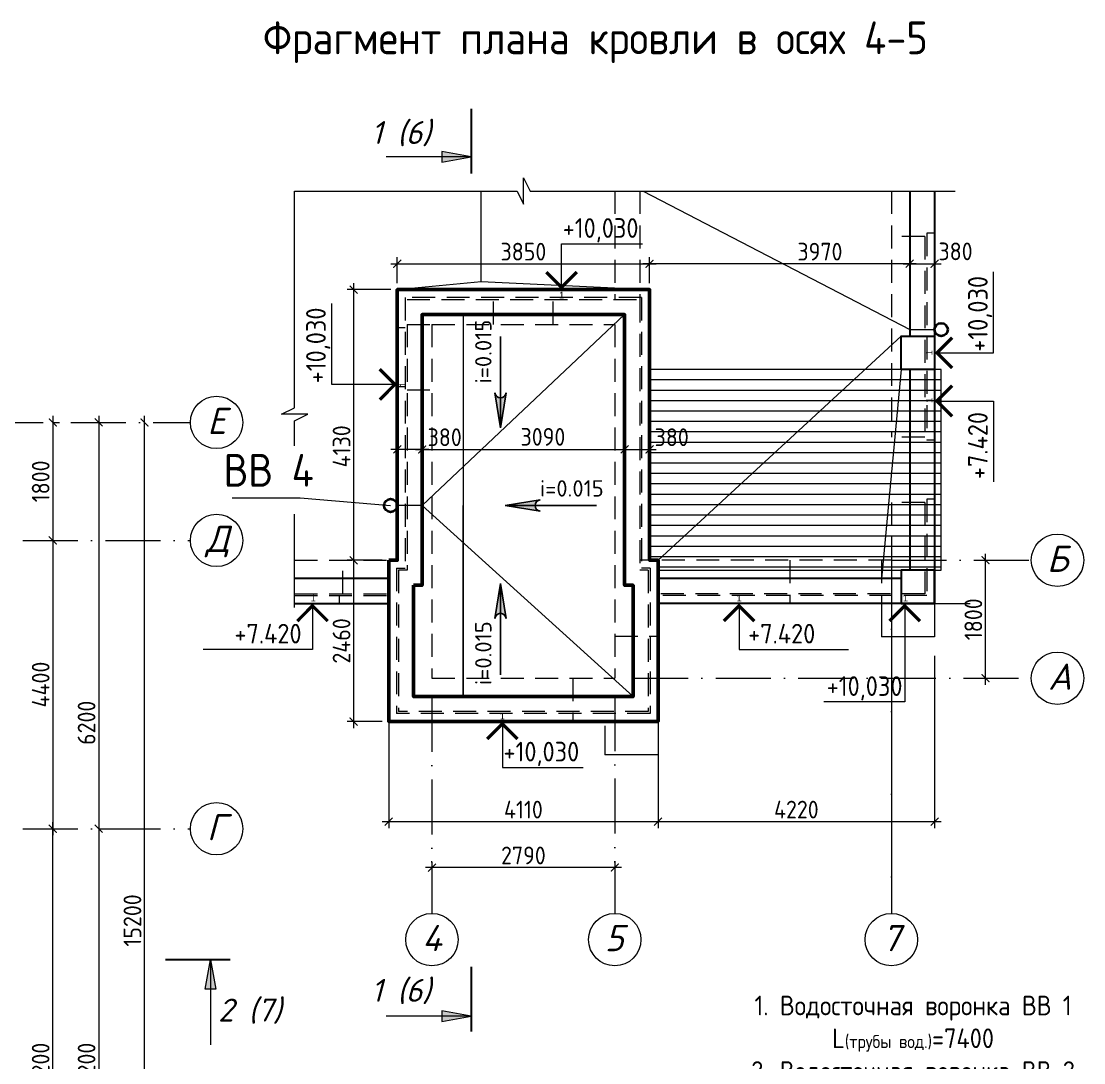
# Model space of a CAD drawing. Header units: millimetres. Extents: x 854812 to 1164625, y 589925 to 823301.
# Drawn here: x 980109 to 996322, y 658098 to 673991 of the extents above; entities that cross this region are included whole.
import ezdxf
from ezdxf.enums import TextEntityAlignment as Align

# ---------------------------------------------------------------- set-up
doc = ezdxf.new("R2010")
doc.units = ezdxf.units.MM
for name, pattern in [('ACAD_ISO10W100', [18, 12, -3, 0, -3]), ('JIS_08_15', [17.25, 15, -0.75, 0.75, -0.75]), ('НЕВИДИМАЯX2', [0.75, 0.5, -0.25])]:
    doc.linetypes.add(name, pattern=pattern)
doc.layers.get('Defpoints').update_dxf_attribs({"color": 40})
for name, color, linetype, lineweight in [('Text', 7, 'Continuous', 15), ('АР_Текст_отметки высот', 95, 'Continuous', 9), ('оси', 50, 'JIS_08_15', 9), ('размеры', 215, 'Continuous', 13), ('стены', 172, 'Continuous', 30), ('текст', 7, 'Continuous', 13), ('УКАЗАТЕЛЬ', 6, 'Continuous', 13), ('ФАСАД', 7, 'Continuous', 13)]:
    doc.layers.add(name, color=color, linetype=linetype, lineweight=lineweight)
doc.styles.add('arial', font='isocpeur.ttf')
doc.styles.add('GOST 2.304', font='isocpeur.ttf', dxfattribs={"width": 0.9})
doc.styles.add('Isocpeur', font='isocpeui.ttf')
doc.styles.get("Standard").update_dxf_attribs({"font": 'arial.ttf'})
doc.dimstyles.new('1', dxfattribs={"dimscale": 100, "dimtxt": 2.7, "dimasz": 1.2, "dimexe": 1, "dimexo": 1, "dimgap": 0.5, "dimtad": 1, "dimdec": 0, "dimzin": 0, "dimdsep": 46, "dimtxsty": 'GOST 2.304', "dimblk": 'ARCHTICK', "dimcen": 0.09, "dimdle": 1, "dimclrd": 256, "dimclre": 256, "dimclrt": 7, "dimadec": 0, "dimazin": 0, "dimtfac": 1, "dimtdec": 0, "dimtmove": 1, "dimatfit": 3, "dimldrblk": 'ARCHTICK', "dimfxl": 100, "dimtolj": 1, "dimtzin": 0, "dimlwd": 5, "dimlwe": 5, "dimarcsym": 1})

# ---------------------------------------------------------------- blocks, each defined once
blk = doc.blocks.new('_ArchTick')
at = {"color": 0, "linetype": 'ByBlock', "const_width": 0.15}
blk.add_lwpolyline([(-0.5, -0.5), (0.5, 0.5)], dxfattribs=at)
blk = doc.blocks.new('*D247')
at = {"layer": 'Defpoints', "color": 0, "ltscale": 0.1}
for p in [(980502, 667869), (980502, 666069), (980590, 666069)]:
    blk.add_point(p, dxfattribs=at)
at = {"layer": 'размеры', "lineweight": 5, "ltscale": 0.1}
for p, q in [((980590, 667969), (980590, 665969)), ((980602, 667869), (980690, 667869)), ((980602, 666069), (980690, 666069))]:
    blk.add_line(p, q, dxfattribs=at)
at = {"layer": 'размеры', "lineweight": 5, "ltscale": 0.1, "xscale": 120, "yscale": 120, "zscale": 120}
for p, rotation in [((980590, 667869), 90), ((980590, 666069), 270)]:
    blk.add_blockref('_ArchTick', p, dxfattribs=dict(at, rotation=rotation))
at = {"layer": 'размеры', "color": 7, "ltscale": 0.1, "insert": (980405, 666969), "char_height": 270, "attachment_point": 5, "rotation": 90, "style": 'GOST 2.304'}
blk.add_mtext('\\A1;1800', dxfattribs=at)
blk = doc.blocks.new('*D248')
at = {"layer": 'Defpoints', "color": 0, "ltscale": 0.1}
for p in [(980502, 666069), (980502, 661669), (980590, 661669)]:
    blk.add_point(p, dxfattribs=at)
at = {"layer": 'размеры', "lineweight": 5, "ltscale": 0.1}
for p, q in [((980590, 666169), (980590, 661569)), ((980602, 666069), (980690, 666069)), ((980602, 661669), (980690, 661669))]:
    blk.add_line(p, q, dxfattribs=at)
at = {"layer": 'размеры', "lineweight": 5, "ltscale": 0.1, "xscale": 120, "yscale": 120, "zscale": 120}
for p, rotation in [((980590, 666069), 90), ((980590, 661669), 270)]:
    blk.add_blockref('_ArchTick', p, dxfattribs=dict(at, rotation=rotation))
at = {"layer": 'размеры', "color": 7, "ltscale": 0.1, "insert": (980405, 663869), "char_height": 270, "attachment_point": 5, "rotation": 90, "style": 'GOST 2.304'}
blk.add_mtext('\\A1;4400', dxfattribs=at)
blk = doc.blocks.new('*D249')
at = {"layer": 'Defpoints', "color": 0, "ltscale": 0.1}
for p in [(981202, 661669), (981202, 654469), (981290, 654469)]:
    blk.add_point(p, dxfattribs=at)
at = {"layer": 'размеры', "lineweight": 5, "ltscale": 0.1}
for p, q in [((981290, 661769), (981290, 654369)), ((981302, 661669), (981390, 661669)), ((981302, 654469), (981390, 654469))]:
    blk.add_line(p, q, dxfattribs=at)
at = {"layer": 'размеры', "lineweight": 5, "ltscale": 0.1, "xscale": 120, "yscale": 120, "zscale": 120}
for p, rotation in [((981290, 661669), 90), ((981290, 654469), 270)]:
    blk.add_blockref('_ArchTick', p, dxfattribs=dict(at, rotation=rotation))
at = {"layer": 'размеры', "color": 7, "ltscale": 0.1, "insert": (981105, 658069), "char_height": 270, "attachment_point": 5, "rotation": 90, "style": 'GOST 2.304'}
blk.add_mtext('\\A1;7200', dxfattribs=at)
blk = doc.blocks.new('*D250')
at = {"layer": 'Defpoints', "color": 0, "ltscale": 0.1}
for p in [(981216, 667869), (981216, 661669), (981290, 661669)]:
    blk.add_point(p, dxfattribs=at)
at = {"layer": 'размеры', "lineweight": 5, "ltscale": 0.1}
for p, q in [((981290, 667969), (981290, 661569)), ((981316, 667869), (981390, 667869)), ((981316, 661669), (981390, 661669))]:
    blk.add_line(p, q, dxfattribs=at)
at = {"layer": 'размеры', "lineweight": 5, "ltscale": 0.1, "xscale": 120, "yscale": 120, "zscale": 120}
for p, rotation in [((981290, 667869), 90), ((981290, 661669), 270)]:
    blk.add_blockref('_ArchTick', p, dxfattribs=dict(at, rotation=rotation))
at = {"layer": 'размеры', "color": 7, "ltscale": 0.1, "insert": (981105, 663285), "char_height": 270, "attachment_point": 5, "rotation": 90, "style": 'GOST 2.304'}
blk.add_mtext('\\A1;6200', dxfattribs=at)
blk = doc.blocks.new('*D240')
at = {"layer": 'Defpoints', "color": 0, "ltscale": 0.1}
for p in [(981990, 667869), (981990, 667869), (981990, 652669)]:
    blk.add_point(p, dxfattribs=at)
at = {"layer": 'ФАСАД', "lineweight": 5, "ltscale": 0.1}
blk.add_line((981990, 652569), (981990, 667969), dxfattribs=at)
at = {"layer": 'ФАСАД', "lineweight": 5, "ltscale": 0.1, "xscale": 120, "yscale": 120, "zscale": 120}
for p, rotation in [((981990, 667869), 90), ((981990, 652669), 270)]:
    blk.add_blockref('_ArchTick', p, dxfattribs=dict(at, rotation=rotation))
at = {"layer": 'ФАСАД', "color": 7, "lineweight": 35, "ltscale": 0.1, "insert": (981805, 660269), "char_height": 270, "attachment_point": 5, "rotation": 90, "style": 'GOST 2.304'}
blk.add_mtext('\\A1;15200', dxfattribs=at)
blk = doc.blocks.new('*D242')
at = {"layer": 'Defpoints', "color": 0, "ltscale": 0.1}
for p in [(980589.599624, 661668.545846), (980589.599624, 661668.545846), (980589.599624, 654468.545846)]:
    blk.add_point(p, dxfattribs=at)
at = {"layer": 'ФАСАД', "lineweight": 5, "ltscale": 0.1}
blk.add_line((980589.599624, 654368.545846), (980589.599624, 661768.545846), dxfattribs=at)
at = {"layer": 'ФАСАД', "lineweight": 5, "ltscale": 0.1, "xscale": 120, "yscale": 120, "zscale": 120}
for p, rotation in [((980589.599624, 661668.545846), 90), ((980589.599624, 654468.545846), 270)]:
    blk.add_blockref('_ArchTick', p, dxfattribs=dict(at, rotation=rotation))
at = {"layer": 'ФАСАД', "color": 7, "lineweight": 35, "ltscale": 0.1, "insert": (980404.599624, 658068.545846), "char_height": 270, "attachment_point": 5, "rotation": 90, "style": 'GOST 2.304'}
blk.add_mtext('\\A1;7200', dxfattribs=at)
blk = doc.blocks.new('стрелка разреза')
at = {"layer": 'текст'}
h = blk.add_hatch(color=256, dxfattribs=at)
h.dxf.hatch_style = 1
h.paths.add_polyline_path([(5560, 17731), (5560, 17650), (5110, 17731), (5560, 17813)])
blk.add_lwpolyline([(5560, 17731), (5560, 17650), (5110, 17731), (5560, 17813)], close=True, dxfattribs=at)
blk.add_lwpolyline([(5110, 17731), (6410, 17731)], dxfattribs=at)
blk = doc.blocks.new('*D690')
at = {"layer": 'Defpoints', "color": 0, "ltscale": 0.1}
for p in [(989696, 670290), (993666, 670089), (989696, 670061)]:
    blk.add_point(p, dxfattribs=at)
at = {"layer": 'размеры', "lineweight": 5, "ltscale": 0.1}
for p, q in [((993766, 670290), (989596, 670290)), ((989696, 670161), (989696, 670390)), ((993666, 670189), (993666, 670390))]:
    blk.add_line(p, q, dxfattribs=at)
at = {"layer": 'размеры', "lineweight": 5, "ltscale": 0.1, "xscale": 120, "yscale": 120, "zscale": 120, "rotation": 180}
blk.add_blockref('_ArchTick', (989696, 670290), dxfattribs=at)
at = {"layer": 'размеры', "lineweight": 5, "ltscale": 0.1, "xscale": 120, "yscale": 120, "zscale": 120}
blk.add_blockref('_ArchTick', (993666, 670290), dxfattribs=at)
at = {"layer": 'размеры', "color": 7, "ltscale": 0.1, "insert": (992296, 670475), "char_height": 270, "attachment_point": 5, "style": 'GOST 2.304'}
blk.add_mtext('\\A1;3970', dxfattribs=at)
blk = doc.blocks.new('*D691')
at = {"layer": 'Defpoints', "color": 0, "ltscale": 0.1}
for p in [(994046, 664405), (989826, 662121), (989826, 661776)]:
    blk.add_point(p, dxfattribs=at)
at = {"layer": 'размеры', "lineweight": 5, "ltscale": 0.1}
for p, q in [((994046, 664305), (994046, 661676)), ((989826, 662021), (989826, 661676)), ((994146, 661776), (989726, 661776))]:
    blk.add_line(p, q, dxfattribs=at)
at = {"layer": 'размеры', "lineweight": 5, "ltscale": 0.1, "xscale": 120, "yscale": 120, "zscale": 120, "rotation": 180}
blk.add_blockref('_ArchTick', (989826, 661776), dxfattribs=at)
at = {"layer": 'размеры', "lineweight": 5, "ltscale": 0.1, "xscale": 120, "yscale": 120, "zscale": 120}
blk.add_blockref('_ArchTick', (994046, 661776), dxfattribs=at)
at = {"layer": 'размеры', "color": 7, "ltscale": 0.1, "insert": (991936, 661961), "char_height": 270, "attachment_point": 5, "style": 'GOST 2.304'}
blk.add_mtext('\\A1;4220', dxfattribs=at)
blk = doc.blocks.new('*D692')
at = {"layer": 'Defpoints', "color": 0, "ltscale": 0.1}
for p in [(985181, 665765), (985716, 665765), (985716, 663305)]:
    blk.add_point(p, dxfattribs=at)
at = {"layer": 'размеры', "lineweight": 5, "ltscale": 0.1}
for p, q in [((985616, 665765), (985081, 665765)), ((985181, 663205), (985181, 665865)), ((985616, 663305), (985081, 663305))]:
    blk.add_line(p, q, dxfattribs=at)
at = {"layer": 'размеры', "lineweight": 5, "ltscale": 0.1, "xscale": 120, "yscale": 120, "zscale": 120}
for p, rotation in [((985181, 665765), 90), ((985181, 663305), 270)]:
    blk.add_blockref('_ArchTick', p, dxfattribs=dict(at, rotation=rotation))
at = {"layer": 'размеры', "color": 7, "ltscale": 0.1, "insert": (984996, 664535), "char_height": 270, "attachment_point": 5, "rotation": 90, "style": 'GOST 2.304'}
blk.add_mtext('\\A1;2460', dxfattribs=at)
blk = doc.blocks.new('*D693')
at = {"layer": 'Defpoints', "color": 0}
for p in [(986376, 661076), (986376, 661053), (989166, 661053)]:
    blk.add_point(p, dxfattribs=at)
at = {"layer": 'размеры', "lineweight": 5}
for p, q in [((986376, 661153), (986376, 661176)), ((989166, 661153), (989166, 661176)), ((989266, 661076), (986276, 661076))]:
    blk.add_line(p, q, dxfattribs=at)
at = {"layer": 'размеры', "lineweight": 5, "xscale": 120, "yscale": 120, "zscale": 120, "rotation": 180}
blk.add_blockref('_ArchTick', (986376, 661076), dxfattribs=at)
at = {"layer": 'размеры', "lineweight": 5, "xscale": 120, "yscale": 120, "zscale": 120}
blk.add_blockref('_ArchTick', (989166, 661076), dxfattribs=at)
at = {"layer": 'размеры', "color": 7, "insert": (987771, 661261), "char_height": 270, "attachment_point": 5, "style": 'GOST 2.304'}
blk.add_mtext('\\A1;2790', dxfattribs=at)
blk = doc.blocks.new('*D694')
at = {"layer": 'Defpoints', "color": 0, "ltscale": 0.1}
for p in [(989316, 667780), (986226, 667654), (989316, 667458)]:
    blk.add_point(p, dxfattribs=at)
at = {"layer": 'размеры', "lineweight": 5, "ltscale": 0.1}
for p, q in [((989316, 667680), (989316, 667358)), ((986226, 667554), (986226, 667358)), ((986126, 667458), (989416, 667458))]:
    blk.add_line(p, q, dxfattribs=at)
at = {"layer": 'размеры', "lineweight": 5, "ltscale": 0.1, "xscale": 120, "yscale": 120, "zscale": 120, "rotation": 180}
blk.add_blockref('_ArchTick', (986226, 667458), dxfattribs=at)
at = {"layer": 'размеры', "lineweight": 5, "ltscale": 0.1, "xscale": 120, "yscale": 120, "zscale": 120}
blk.add_blockref('_ArchTick', (989316, 667458), dxfattribs=at)
at = {"layer": 'размеры', "color": 7, "ltscale": 0.1, "insert": (988069, 667649), "char_height": 270, "attachment_point": 5, "style": 'GOST 2.304'}
blk.add_mtext('\\A1;3090', dxfattribs=at)
blk = doc.blocks.new('*D695')
at = {"layer": 'Defpoints', "color": 0, "ltscale": 0.1}
for p in [(993666, 670390), (994046, 670379), (994046, 670290)]:
    blk.add_point(p, dxfattribs=at)
at = {"layer": 'размеры', "lineweight": 5, "ltscale": 0.1}
for p, q in [((993566, 670290), (994146, 670290)), ((993666, 670290), (993666, 670190)), ((994046, 670279), (994046, 670190))]:
    blk.add_line(p, q, dxfattribs=at)
at = {"layer": 'размеры', "lineweight": 5, "ltscale": 0.1, "xscale": 120, "yscale": 120, "zscale": 120, "rotation": 180}
blk.add_blockref('_ArchTick', (993666, 670290), dxfattribs=at)
at = {"layer": 'размеры', "lineweight": 5, "ltscale": 0.1, "xscale": 120, "yscale": 120, "zscale": 120}
blk.add_blockref('_ArchTick', (994046, 670290), dxfattribs=at)
at = {"layer": 'размеры', "color": 7, "ltscale": 0.1, "insert": (994365, 670479), "char_height": 270, "attachment_point": 5, "style": 'GOST 2.304'}
blk.add_mtext('\\A1;380', dxfattribs=at)
blk = doc.blocks.new('*D696')
at = {"layer": 'Defpoints', "color": 0, "ltscale": 0.1}
for p in [(989696, 670290), (985846, 669895), (989696, 669895)]:
    blk.add_point(p, dxfattribs=at)
at = {"layer": 'размеры', "lineweight": 5, "ltscale": 0.1}
for p, q in [((985746, 670290), (989796, 670290)), ((985846, 669995), (985846, 670390)), ((989696, 669995), (989696, 670390))]:
    blk.add_line(p, q, dxfattribs=at)
at = {"layer": 'размеры', "lineweight": 5, "ltscale": 0.1, "xscale": 120, "yscale": 120, "zscale": 120, "rotation": 180}
blk.add_blockref('_ArchTick', (985846, 670290), dxfattribs=at)
at = {"layer": 'размеры', "lineweight": 5, "ltscale": 0.1, "xscale": 120, "yscale": 120, "zscale": 120}
blk.add_blockref('_ArchTick', (989696, 670290), dxfattribs=at)
at = {"layer": 'размеры', "color": 7, "ltscale": 0.1, "insert": (987771, 670475), "char_height": 270, "attachment_point": 5, "style": 'GOST 2.304'}
blk.add_mtext('\\A1;3850', dxfattribs=at)
blk = doc.blocks.new('*D697')
at = {"layer": 'Defpoints', "color": 0, "ltscale": 0.1}
for p in [(989826, 663932), (985716, 663852), (985716, 661776)]:
    blk.add_point(p, dxfattribs=at)
at = {"layer": 'размеры', "lineweight": 5, "ltscale": 0.1}
for p, q in [((989826, 663832), (989826, 661676)), ((985716, 663752), (985716, 661676)), ((989926, 661776), (985616, 661776))]:
    blk.add_line(p, q, dxfattribs=at)
at = {"layer": 'размеры', "lineweight": 5, "ltscale": 0.1, "xscale": 120, "yscale": 120, "zscale": 120, "rotation": 180}
blk.add_blockref('_ArchTick', (985716, 661776), dxfattribs=at)
at = {"layer": 'размеры', "lineweight": 5, "ltscale": 0.1, "xscale": 120, "yscale": 120, "zscale": 120}
blk.add_blockref('_ArchTick', (989826, 661776), dxfattribs=at)
at = {"layer": 'размеры', "color": 7, "ltscale": 0.1, "insert": (987771, 661961), "char_height": 270, "attachment_point": 5, "style": 'GOST 2.304'}
blk.add_mtext('\\A1;4110', dxfattribs=at)
blk = doc.blocks.new('*D698')
at = {"layer": 'Defpoints', "color": 0, "ltscale": 0.1}
for p in [(985846, 667747), (986226, 667654), (985846, 667458)]:
    blk.add_point(p, dxfattribs=at)
at = {"layer": 'размеры', "lineweight": 5, "ltscale": 0.1}
for p, q in [((985846, 667647), (985846, 667358)), ((986226, 667554), (986226, 667358)), ((986326, 667458), (985746, 667458))]:
    blk.add_line(p, q, dxfattribs=at)
at = {"layer": 'размеры', "lineweight": 5, "ltscale": 0.1, "xscale": 120, "yscale": 120, "zscale": 120, "rotation": 180}
blk.add_blockref('_ArchTick', (985846, 667458), dxfattribs=at)
at = {"layer": 'размеры', "lineweight": 5, "ltscale": 0.1, "xscale": 120, "yscale": 120, "zscale": 120}
blk.add_blockref('_ArchTick', (986226, 667458), dxfattribs=at)
at = {"layer": 'размеры', "color": 7, "ltscale": 0.1, "insert": (986570, 667643), "char_height": 270, "attachment_point": 5, "style": 'GOST 2.304'}
blk.add_mtext('\\A1;380', dxfattribs=at)
blk = doc.blocks.new('*D699')
at = {"layer": 'Defpoints', "color": 0, "ltscale": 0.1}
for p in [(985181, 669895), (985846, 669895), (985716, 665765)]:
    blk.add_point(p, dxfattribs=at)
at = {"layer": 'размеры', "lineweight": 5, "ltscale": 0.1}
for p, q in [((985181, 665665), (985181, 669995)), ((985746, 669895), (985081, 669895)), ((985616, 665765), (985081, 665765))]:
    blk.add_line(p, q, dxfattribs=at)
at = {"layer": 'размеры', "lineweight": 5, "ltscale": 0.1, "xscale": 120, "yscale": 120, "zscale": 120}
for p, rotation in [((985181, 669895), 90), ((985181, 665765), 270)]:
    blk.add_blockref('_ArchTick', p, dxfattribs=dict(at, rotation=rotation))
at = {"layer": 'размеры', "color": 7, "ltscale": 0.1, "insert": (984996, 667504), "char_height": 270, "attachment_point": 5, "rotation": 90, "style": 'GOST 2.304'}
blk.add_mtext('\\A1;4130', dxfattribs=at)
blk = doc.blocks.new('*D700')
at = {"layer": 'Defpoints', "color": 0, "ltscale": 0.1}
for p in [(994822, 665765), (994822, 665765), (994822, 663965)]:
    blk.add_point(p, dxfattribs=at)
at = {"layer": 'ФАСАД', "lineweight": 5, "ltscale": 0.1}
blk.add_line((994822, 663865), (994822, 665865), dxfattribs=at)
at = {"layer": 'ФАСАД', "lineweight": 5, "ltscale": 0.1, "xscale": 120, "yscale": 120, "zscale": 120}
for p, rotation in [((994822, 665765), 90), ((994822, 663965), 270)]:
    blk.add_blockref('_ArchTick', p, dxfattribs=dict(at, rotation=rotation))
at = {"layer": 'ФАСАД', "color": 7, "lineweight": 35, "ltscale": 0.1, "insert": (994637, 664865), "char_height": 270, "attachment_point": 5, "rotation": 90, "style": 'GOST 2.304'}
blk.add_mtext('\\A1;1800', dxfattribs=at)
blk = doc.blocks.new('*D701')
at = {"layer": 'Defpoints', "color": 0, "ltscale": 0.1}
for p in [(989696, 667747), (989316, 667654), (989696, 667458)]:
    blk.add_point(p, dxfattribs=at)
at = {"layer": 'размеры', "lineweight": 5, "ltscale": 0.1}
for p, q in [((989316, 667554), (989316, 667358)), ((989696, 667647), (989696, 667358)), ((989216, 667458), (989796, 667458))]:
    blk.add_line(p, q, dxfattribs=at)
at = {"layer": 'размеры', "lineweight": 5, "ltscale": 0.1, "xscale": 120, "yscale": 120, "zscale": 120, "rotation": 180}
blk.add_blockref('_ArchTick', (989316, 667458), dxfattribs=at)
at = {"layer": 'размеры', "lineweight": 5, "ltscale": 0.1, "xscale": 120, "yscale": 120, "zscale": 120}
blk.add_blockref('_ArchTick', (989696, 667458), dxfattribs=at)
at = {"layer": 'размеры', "color": 7, "ltscale": 0.1, "insert": (990034, 667643), "char_height": 270, "attachment_point": 5, "style": 'GOST 2.304'}
blk.add_mtext('\\A1;380', dxfattribs=at)
blk = doc.blocks.new('СТОК')
h = blk.add_hatch(color=7)
edge = h.paths.add_edge_path()
edge.add_arc((-0.2316, 0), 0.0369, 276.3203, 443.6797)
edge.add_line((-0.2276, 0.0367), (0, 0))
edge.add_line((0, 0), (-0.2276, -0.0367))
at = {"color": 7}
for q in [(-0.5935, 0), (-0.2276, 0.0367), (-0.2276, -0.0367)]:
    blk.add_line((0, 0), q, dxfattribs=at)
blk.add_arc((-0.2316, 0), 0.0369, 276.3203, 83.6797, dxfattribs=at)
blk = doc.blocks.new('*U362')
at = {"color": 7, "linetype": 'Continuous', "lineweight": 15}
for p, q in [((10, 0), (0, 0)), ((10, 0), (10, -7)), ((12, 0), (10, 0)), ((10, -7), (22.34, -7))]:
    blk.add_line(p, q, dxfattribs=at)
at = {"color": 7, "linetype": 'Continuous', "lineweight": 15, "const_width": 0.5}
blk.add_lwpolyline([(7.67, -2.68), (10, -0.35), (12.32, -2.68)], dxfattribs=at)
at = {"color": 7, "linetype": 'Continuous', "lineweight": 15, "style": 'GOST 2.304', "width": 0.9, "flags": 8}
blk.add_attdef('+OTM', text='', height=3, dxfattribs=at).set_placement((11.65, -7), align=Align.BOTTOM_LEFT)
at = {"layer": 'Defpoints', "color": 5, "linetype": 'Continuous', "flags": 8}
blk.add_attdef('M', text='', height=1, dxfattribs=at).set_placement((10, 1.33), align=Align.TOP_CENTER)
blk = doc.blocks.new('*U702')
at = {"color": 7, "linetype": 'Continuous', "lineweight": 15}
for p, q in [((-12, 0), (-10, 0)), ((-10, 0), (-10, -15)), ((-10, 0), (0, 0)), ((-10, -15), (-22.34, -15))]:
    blk.add_line(p, q, dxfattribs=at)
at = {"color": 7, "linetype": 'Continuous', "lineweight": 15, "const_width": 0.5}
blk.add_lwpolyline([(-7.67, -2.68), (-10, -0.35), (-12.32, -2.68)], dxfattribs=at)
at = {"color": 7, "linetype": 'Continuous', "lineweight": 15, "style": 'GOST 2.304', "width": 0.9, "flags": 8}
blk.add_attdef('+OTM', text='', height=3, rotation=360, dxfattribs=at).set_placement((-20.16, -15), align=Align.BOTTOM_LEFT)
at = {"layer": 'Defpoints', "color": 5, "linetype": 'Continuous', "flags": 8}
blk.add_attdef('M', text='', height=1, rotation=360, dxfattribs=at).set_placement((-9.9, 1.33), align=Align.TOP_CENTER)
blk = doc.blocks.new('*U431')
at = {"color": 7, "linetype": 'Continuous', "lineweight": 15}
for p, q in [((10, 0), (10, 7)), ((10, 7), (22.34, 7)), ((10, 0), (0, 0)), ((12, 0), (10, 0))]:
    blk.add_line(p, q, dxfattribs=at)
at = {"color": 7, "linetype": 'Continuous', "lineweight": 15, "const_width": 0.5}
blk.add_lwpolyline([(7.67, 2.67), (10, 0.35), (12.32, 2.67)], dxfattribs=at)
at = {"color": 7, "linetype": 'Continuous', "lineweight": 15, "style": 'GOST 2.304', "width": 0.9, "flags": 8}
blk.add_attdef('+OTM', text='', height=3, dxfattribs=at).set_placement((11.65, 7), align=Align.BOTTOM_LEFT)
at = {"layer": 'Defpoints', "color": 5, "linetype": 'Continuous', "flags": 8}
blk.add_attdef('M', text='', height=1, rotation=360, dxfattribs=at).set_placement((10, -0.33), align=Align.TOP_CENTER)
blk = doc.blocks.new('*U704')
at = {"color": 7, "linetype": 'Continuous', "lineweight": 15}
for p, q in [((10, 0), (10, 10)), ((10, 10), (22.34, 10)), ((10, 0), (0, 0)), ((12, 0), (10, 0))]:
    blk.add_line(p, q, dxfattribs=at)
at = {"color": 7, "linetype": 'Continuous', "lineweight": 15, "const_width": 0.5}
blk.add_lwpolyline([(7.67, 2.67), (10, 0.35), (12.32, 2.67)], dxfattribs=at)
at = {"color": 7, "linetype": 'Continuous', "lineweight": 15, "style": 'GOST 2.304', "width": 0.9, "flags": 8}
blk.add_attdef('+OTM', text='', height=3, dxfattribs=at).set_placement((11.65, 10), align=Align.BOTTOM_LEFT)
at = {"layer": 'Defpoints', "color": 5, "linetype": 'Continuous', "flags": 8}
blk.add_attdef('M', text='', height=1, rotation=360, dxfattribs=at).set_placement((10, -0.33), align=Align.TOP_CENTER)
blk = doc.blocks.new('*U703')
at = {"color": 7, "linetype": 'Continuous', "lineweight": 15}
for p, q in [((10, 0), (0, 0)), ((10, 0), (10, -9)), ((12, 0), (10, 0)), ((10, -9), (22.34, -9))]:
    blk.add_line(p, q, dxfattribs=at)
at = {"color": 7, "linetype": 'Continuous', "lineweight": 15, "const_width": 0.5}
blk.add_lwpolyline([(7.67, -2.68), (10, -0.35), (12.32, -2.68)], dxfattribs=at)
at = {"color": 7, "linetype": 'Continuous', "lineweight": 15, "style": 'GOST 2.304', "width": 0.9, "flags": 8}
blk.add_attdef('+OTM', text='', height=3, dxfattribs=at).set_placement((11.65, -9), align=Align.BOTTOM_LEFT)
at = {"layer": 'Defpoints', "color": 5, "linetype": 'Continuous', "flags": 8}
blk.add_attdef('M', text='', height=1, dxfattribs=at).set_placement((10, 1.33), align=Align.TOP_CENTER)
blk = doc.blocks.new('*U715')
at = {"color": 7, "linetype": 'Continuous', "lineweight": 15}
for p, q in [((10, 0), (0, 0)), ((10, 0), (10, -7)), ((12, 0), (10, 0)), ((10, -7), (26.68, -7))]:
    blk.add_line(p, q, dxfattribs=at)
at = {"color": 7, "linetype": 'Continuous', "lineweight": 15, "const_width": 0.5}
blk.add_lwpolyline([(7.67, -2.68), (10, -0.35), (12.32, -2.68)], dxfattribs=at)
at = {"color": 7, "linetype": 'Continuous', "lineweight": 15, "style": 'GOST 2.304', "width": 0.9, "flags": 8}
blk.add_attdef('+OTM', text='', height=3, dxfattribs=at).set_placement((11.65, -7), align=Align.BOTTOM_LEFT)
at = {"layer": 'Defpoints', "color": 5, "linetype": 'Continuous', "flags": 8}
blk.add_attdef('M', text='', height=1, dxfattribs=at).set_placement((10, 1.33), align=Align.TOP_CENTER)
blk = doc.blocks.new('*U712')
at = {"color": 7, "linetype": 'Continuous', "lineweight": 15}
for p, q in [((10, 0), (0, 0)), ((10, 0), (10, -9)), ((12, 0), (10, 0)), ((10, -9), (22.3, -9))]:
    blk.add_line(p, q, dxfattribs=at)
at = {"color": 7, "linetype": 'Continuous', "lineweight": 15, "const_width": 0.5}
blk.add_lwpolyline([(7.67, -2.68), (10, -0.35), (12.32, -2.68)], dxfattribs=at)
at = {"color": 7, "linetype": 'Continuous', "lineweight": 15, "style": 'GOST 2.304', "width": 0.9, "flags": 8}
blk.add_attdef('+OTM', text='', height=3, dxfattribs=at).set_placement((11.65, -9), align=Align.BOTTOM_LEFT)
at = {"layer": 'Defpoints', "color": 5, "linetype": 'Continuous', "flags": 8}
blk.add_attdef('M', text='', height=1, dxfattribs=at).set_placement((10, 1.33), align=Align.TOP_CENTER)
blk = doc.blocks.new('*U446')
at = {"color": 7, "linetype": 'Continuous', "lineweight": 15}
for p, q in [((-12, 0), (-10, 0)), ((-10, 0), (-10, -7)), ((-10, 0), (0, 0)), ((-10, -7), (-26.68, -7))]:
    blk.add_line(p, q, dxfattribs=at)
at = {"color": 7, "linetype": 'Continuous', "lineweight": 15, "const_width": 0.5}
blk.add_lwpolyline([(-7.67, -2.68), (-10, -0.35), (-12.32, -2.68)], dxfattribs=at)
at = {"color": 7, "linetype": 'Continuous', "lineweight": 15, "style": 'GOST 2.304', "width": 0.9, "flags": 8}
blk.add_attdef('+OTM', text='', height=3, rotation=360, dxfattribs=at).set_placement((-20.16, -7), align=Align.BOTTOM_LEFT)
at = {"layer": 'Defpoints', "color": 5, "linetype": 'Continuous', "flags": 8}
blk.add_attdef('M', text='', height=1, rotation=360, dxfattribs=at).set_placement((-9.9, 1.33), align=Align.TOP_CENTER)

msp = doc.modelspace()

# ---------------------------------------------------------------- hatches: boundary and pattern name
at = {"layer": 'размеры', "ltscale": 0.1}
h = msp.add_hatch(dxfattribs=at)
h.set_pattern_fill('LINE', color=256, scale=50, style=0)
h.set_pattern_definition([(180, (1956327.59, 11296.9), (0, 158.75), [])])
h.paths.add_polyline_path([(994145.5, 665615.5), (994145.5, 668676.9), (989695.5, 668676.9), (989695.5, 665765.5), (989825.5, 665765.5), (989825.5, 665615.5)])

# ---------------------------------------------------------------- linework, layer by layer
at = {"layer": 'оси', "color": 7, "linetype": 'ACAD_ISO10W100', "ltscale": 70}
for p, q in [((973302.5, 667868.8), (982689.6, 667868.8)), ((977612.5, 666068.8), (982689.6, 666068.8)), ((993385.5, 665765.5), (995521.6, 665765.5)), ((993385.5, 665765.5), (993385.5, 660376.5)), ((989445.7, 663965.5), (995521.6, 663965.5)), ((986375.5, 663681.3), (986375.5, 660376.5)), ((989165.5, 663694.7), (989165.5, 660376.5)), ((977612.5, 661668.5), (982689.6, 661668.8))]:
    msp.add_line(p, q, dxfattribs=at)
at = {"layer": 'размеры', "ltscale": 0.1}
for p, q in [((986849.7, 669515.5), (986849.7, 663685.5)), ((986849.7, 663685.5), (986849.7, 666600.5)), ((993385.5, 665105.5), (993385.5, 660405.7))]:
    msp.add_line(p, q, dxfattribs=at)
msp.add_lwpolyline([(989825.5, 665615.5), (994145.5, 665615.5), (994145.5, 668676.9), (989695.5, 668676.9), (989695.5, 665765.5)], dxfattribs=at)
at = {"layer": 'стены', "lineweight": 20, "ltscale": 0.1}
for p, q in [((987125.5, 670020), (987125.5, 671400.2)), ((989598.1, 671400.2), (993665.5, 669285.9)), ((985845.5, 669895.5), (987125.5, 670020)), ((987125.5, 670020), (989695.5, 669895.5)), ((986225.5, 666600.5), (989315.5, 669515.5)), ((993665.5, 669285.9), (994045.5, 669285.9)), ((989825.5, 665765.5), (993535.5, 669185.9)), ((993535.5, 668675.9), (993235.5, 665485.5)), ((986225.5, 666600.5), (985845.5, 666600.5)), ((986225.5, 666600.5), (989445.5, 663685.5))]:
    msp.add_line(p, q, dxfattribs=at)
at = {"layer": 'стены', "color": 44, "ltscale": 0.1, "true_color": 0xab6317}
for p, q in [((993665.5, 671400.2), (993665.5, 669186.9)), ((994045.5, 671400.2), (994045.5, 665105.5)), ((993665.5, 668676.9), (993665.5, 665615.5)), ((993535.5, 665485.5), (989825.5, 665485.5)), ((984280.5, 665105.5), (985715.5, 665105.5)), ((994045.5, 665105.5), (989825.5, 665105.5))]:
    msp.add_line(p, q, dxfattribs=at)
at = {"layer": 'стены', "color": 44, "lineweight": 50, "ltscale": 0.1, "true_color": 0xab6317}
msp.add_lwpolyline([(985715.5, 665765.5), (985845.5, 665765.5), (985845.5, 669895.5), (989695.5, 669895.5), (989695.5, 665765.5), (989825.5, 665765.5), (989825.5, 663305.5), (985715.5, 663305.5), (985715.5, 665765.5)], dxfattribs=at)
msp.add_lwpolyline([(986095.5, 665385.5), (986225.5, 665385.5), (986225.5, 669515.5), (989315.5, 669515.5), (989315.5, 665385.5), (989445.5, 665385.5), (989445.5, 663685.5), (986095.5, 663685.5)], close=True, dxfattribs=at)
at = {"layer": 'стены', "ltscale": 0.1}
for points in [[(994045.5, 668675.9), (993535.5, 668675.9), (993535.5, 669185.9), (994045.5, 669185.9)], [(994045.5, 665615.5), (993535.5, 665615.5), (993535.5, 665105.5), (994045.5, 665105.5)]]:
    msp.add_lwpolyline(points, close=True, dxfattribs=at)
at = {"layer": 'стены', "color": 44, "ltscale": 0.1, "true_color": 0xab6317}
msp.add_lwpolyline([(985715.5, 665485.5), (984280.5, 665485.5)], dxfattribs=at)
at = {"layer": 'стены', "color": 44, "lineweight": 40, "ltscale": 0.1, "true_color": 0xab6317}
for centre in [(994145.5, 669285.9), (985745.5, 666600.5)]:
    msp.add_circle(centre, 100, dxfattribs=at)
at = {"layer": 'текст', "color": 7, "const_width": 30}
for points in [[(986975.5, 672654.9), (986975.5, 671663.4)], [(983296.7, 659670.3), (982305.3, 659670.3)], [(986975.5, 659564.9), (986975.5, 658573.4)]]:
    msp.add_lwpolyline(points, dxfattribs=at)
at = {"layer": 'текст', "color": 7}
for centre in [(983089.6, 667868.8), (983089.6, 666068.5), (995921.6, 665765.5), (995921.6, 663965.5), (983089.6, 661668.8), (986375.5, 659976.5), (989165.5, 659976.5), (993385.5, 659976.5)]:
    msp.add_circle(centre, 400, dxfattribs=at)
at = {"layer": 'УКАЗАТЕЛЬ', "ltscale": 0.1}
for p, q in [((993235.5, 665105.5), (993235.5, 664595.5)), ((994045.5, 665105.5), (994045.5, 664595.7)), ((994045.5, 664595.5), (993235.5, 664595.5)), ((989825.5, 663305.5), (989825.5, 662795.7)), ((989015.5, 663240.8), (989015.5, 662795.5)), ((989825.5, 662795.5), (989015.5, 662795.5))]:
    msp.add_line(p, q, dxfattribs=at)
at = {"layer": 'УКАЗАТЕЛЬ', "ltscale": 100, "elevation": 94.3}
msp.add_lwpolyline([(984280.5, 671400.2), (987675, 671400.2), (987775, 671200.2), (987775, 671600.2), (987875, 671400.2), (994359.4, 671400.2)], dxfattribs=at)
at = {"layer": 'УКАЗАТЕЛЬ', "ltscale": 100}
for points in [[(984280.5, 667510.4), (984280.5, 667893.1), (984480.5, 667993.1), (984080.5, 667993.1), (984280.5, 668093.1), (984280.5, 671400.2)], [(984280.5, 665042.5), (984280.5, 666467.8)]]:
    msp.add_lwpolyline(points, dxfattribs=at)
at = {"layer": 'УКАЗАТЕЛЬ', "ltscale": 0.1}
msp.add_lwpolyline([(983325.7, 666715.9), (984364.2, 666715.9), (985745.5, 666600.5)], dxfattribs=at)
at = {"layer": 'ФАСАД', "color": 204, "linetype": 'НЕВИДИМАЯX2', "ltscale": 700}
for p, q in [((989165.5, 671400.2), (989165.5, 669745.5)), ((989545.5, 671400.2), (989545.5, 669745.5)), ((993385.5, 671400.2), (993385.5, 667646.2)), ((993925.5, 670755.7), (993925.5, 667596.2)), ((994045.5, 670755.7), (993925.5, 670755.7)), ((993895.5, 670705.7), (993385.5, 670705.7)), ((993895.5, 670705.7), (993895.5, 667646.2)), ((985965.5, 669775.5), (985965.5, 665645.5)), ((989575.5, 669775.5), (985965.5, 669775.5)), ((987315.5, 669365.5), (987315.5, 669895.5)), ((988225.5, 669365.5), (988225.5, 669895.5)), ((989575.5, 669775.5), (989575.5, 665645.5)), ((985995.5, 669745.5), (989545.5, 669745.5)), ((989545.5, 669745.5), (989545.5, 665615.5)), ((985845.5, 669315.5), (985965.5, 669315.5)), ((985995.5, 669365.5), (985995.5, 665615.5)), ((985995.5, 669365.5), (986375.5, 669365.5)), ((986375.5, 669365.5), (986375.5, 663965.5)), ((986375.5, 669365.5), (989165.5, 669365.5)), ((989165.5, 669365.5), (989165.5, 663965.5)), ((985845.5, 668415.5), (985965.5, 668415.5)), ((985995.5, 668365.5), (986375.5, 668365.5)), ((993895.5, 667646.2), (993385.5, 667646.2)), ((994045.5, 667596.2), (993925.5, 667596.2)), ((993925.5, 666696.2), (993925.5, 665225.5)), ((994045.5, 666696.2), (993925.5, 666696.2)), ((993385.5, 666646.2), (993385.5, 665765.5)), ((993895.5, 666646.2), (993385.5, 666646.2)), ((993895.5, 666646.2), (993895.5, 665255.5)), ((984280.5, 665765.5), (985715.5, 665765.5)), ((985015.5, 665255.5), (985015.5, 665765.5)), ((993385.5, 665765.5), (989545.5, 665765.5)), ((991835.5, 665765.5), (991835.5, 665105.5)), ((993235.5, 665765.5), (993235.5, 665105.5)), ((985835.5, 665645.5), (985835.5, 663425.5)), ((985835.5, 665645.5), (985965.5, 665645.5)), ((985865.5, 665615.5), (985865.5, 663455.5)), ((985995.5, 665615.5), (985865.5, 665615.5)), ((989675.5, 665615.5), (989545.5, 665615.5)), ((989705.5, 665645.5), (989575.5, 665645.5)), ((989675.5, 665615.5), (989675.5, 663455.5)), ((989705.5, 665645.5), (989705.5, 663425.5)), ((984280.5, 665255.5), (985715.5, 665255.5)), ((984280.5, 665225.5), (985715.5, 665225.5)), ((984965.5, 665105.5), (984965.5, 665225.5)), ((993895.5, 665255.5), (989825.5, 665255.5)), ((993925.5, 665225.5), (989825.5, 665225.5)), ((989165.5, 664605.4), (989825.5, 664605.4)), ((986375.5, 663965.5), (989165.5, 663965.5)), ((988525.5, 663965.5), (988525.5, 663305.5)), ((989675.5, 663455.5), (985865.5, 663455.5)), ((989705.5, 663425.5), (985835.5, 663425.5))]:
    msp.add_line(p, q, dxfattribs=at)

# ---------------------------------------------------------------- block references
at = {"yscale": 2348.816300061528, "zscale": 2348.816300061528, "rotation": 90}
for p, xscale in [((987421.4, 667787.4), -2348.816300061528), ((987421.4, 665413.5), 2348.816300061528)]:
    msp.add_blockref('СТОК', p, dxfattribs=dict(at, xscale=xscale))
at = {"xscale": -2348.816300061528, "yscale": 2348.816300061528, "zscale": 2348.816300061528}
msp.add_blockref('СТОК', (987492.3, 666600.5), dxfattribs=at)
at = {"layer": 'АР_Текст_отметки высот', "color": 7}
ref = msp.add_blockref('*U431', (987354.5, 669895.5), dxfattribs=dict(at, xscale=100, yscale=100, zscale=100))
ref.add_attrib('+OTM', '+10,030', dxfattribs={"layer": '0', "color": 7, "linetype": 'Continuous', "lineweight": 15, "height": 300, "style": 'GOST 2.304', "width": 0.9, "flags": 8}).set_placement((988371.2, 670595.5), align=Align.BOTTOM_LEFT)
ref.add_attrib('M', '1', dxfattribs={"layer": 'Defpoints', "color": 5, "linetype": 'Continuous', "height": 100, "flags": 8}).set_placement((988354.5, 669862.1), align=Align.TOP_CENTER)
ref = msp.add_blockref('*U703', (994045.5, 667930.9), dxfattribs=dict(at, xscale=100, yscale=100, zscale=100, rotation=90))
ref.add_attrib('+OTM', '+10,030', dxfattribs={"layer": '0', "color": 7, "linetype": 'Continuous', "lineweight": 15, "height": 300, "rotation": 90, "style": 'GOST 2.304', "width": 0.9, "flags": 8}).set_placement((994945.5, 668947.7), align=Align.BOTTOM_LEFT)
ref.add_attrib('M', '1', dxfattribs={"layer": 'Defpoints', "color": 5, "linetype": 'Continuous', "height": 100, "rotation": 90, "flags": 8}).set_placement((993912.6, 668930.9), align=Align.TOP_CENTER)
ref = msp.add_blockref('*U704', (985845.5, 667449.3), dxfattribs=dict(at, xscale=100, yscale=100, zscale=100, rotation=90))
ref.add_attrib('+OTM', '+10,030', dxfattribs={"layer": '0', "color": 7, "linetype": 'Continuous', "lineweight": 15, "height": 300, "rotation": 90, "style": 'GOST 2.304', "width": 0.9, "flags": 8}).set_placement((984845.5, 668466), align=Align.BOTTOM_LEFT)
ref.add_attrib('M', '1', dxfattribs={"layer": 'Defpoints', "color": 5, "linetype": 'Continuous', "height": 100, "rotation": 90, "flags": 8}).set_placement((985878.9, 668449.3), align=Align.TOP_CENTER)
ref = msp.add_blockref('*U712', (994045.5, 669194.8), dxfattribs=dict(at, xscale=-100, yscale=100, zscale=100, rotation=90))
ref.add_attrib('+OTM', '+7.420', dxfattribs={"layer": '0', "color": 7, "linetype": 'Continuous', "lineweight": 15, "height": 300, "rotation": 90, "style": 'GOST 2.304', "width": 0.9, "flags": 8}).set_placement((994945.5, 667003.6), align=Align.BOTTOM_LEFT)
ref.add_attrib('M', '1', dxfattribs={"layer": 'Defpoints', "color": 5, "linetype": 'Continuous', "height": 100, "rotation": 90, "flags": 8}).set_placement((993912.6, 668205.3), align=Align.TOP_CENTER)
ref = msp.add_blockref('*U715', (985552.5, 665105.5), dxfattribs=dict(at, xscale=-100, yscale=100, zscale=100))
ref.add_attrib('+OTM', '+7.420', dxfattribs={"layer": '0', "color": 7, "linetype": 'Continuous', "lineweight": 15, "height": 300, "style": 'GOST 2.304', "width": 0.9, "flags": 8}).set_placement((983361.3, 664405.5), align=Align.BOTTOM_LEFT)
ref.add_attrib('M', '1', dxfattribs={"layer": 'Defpoints', "color": 5, "linetype": 'Continuous', "height": 100, "flags": 8}).set_placement((984563, 665238.4), align=Align.TOP_CENTER)
ref = msp.add_blockref('*U446', (990062.1, 665105.5), dxfattribs=dict(at, xscale=-100, yscale=100, zscale=100))
ref.add_attrib('+OTM', '+7.420', dxfattribs={"layer": '0', "color": 7, "linetype": 'Continuous', "lineweight": 15, "height": 300, "style": 'GOST 2.304', "width": 0.9, "flags": 8}).set_placement((991200.3, 664405.5), align=Align.BOTTOM_LEFT)
ref.add_attrib('M', '1', dxfattribs={"layer": 'Defpoints', "color": 5, "linetype": 'Continuous', "height": 100, "flags": 8}).set_placement((991062.1, 665238.4), align=Align.TOP_CENTER)
ref = msp.add_blockref('*U702', (994590.5, 665105.5), dxfattribs=dict(at, xscale=100, yscale=100, zscale=100))
ref.add_attrib('+OTM', '+10,030', dxfattribs={"layer": '0', "color": 7, "linetype": 'Continuous', "lineweight": 15, "height": 300, "rotation": 360, "style": 'GOST 2.304', "width": 0.9, "flags": 8}).set_placement((992399.3, 663605.5), align=Align.BOTTOM_LEFT)
ref.add_attrib('M', '1', dxfattribs={"layer": 'Defpoints', "color": 5, "linetype": 'Continuous', "height": 100, "rotation": 360, "flags": 8}).set_placement((993601, 665238.4), align=Align.TOP_CENTER)
ref = msp.add_blockref('*U362', (986450.3, 663305.5), dxfattribs=dict(at, xscale=100, yscale=100, zscale=100))
ref.add_attrib('+OTM', '+10,030', dxfattribs={"layer": '0', "color": 7, "linetype": 'Continuous', "lineweight": 15, "height": 300, "style": 'GOST 2.304', "width": 0.9, "flags": 8}).set_placement((987467, 662605.5), align=Align.BOTTOM_LEFT)
ref.add_attrib('M', '1', dxfattribs={"layer": 'Defpoints', "color": 5, "linetype": 'Continuous', "height": 100, "flags": 8}).set_placement((987450.3, 663438.4), align=Align.TOP_CENTER)
at = {"layer": 'текст', "color": 7, "xscale": -0.9989999999525025, "yscale": 0.9989999999816064, "zscale": 0.999}
for p in [(992080.5, 654208.8), (992080.5, 641094.2)]:
    msp.add_blockref('стрелка разреза', p, dxfattribs=at)
at = {"layer": 'текст', "color": 7, "xscale": 0.9989999999525025, "yscale": 0.9989999999816064, "zscale": 0.999, "rotation": 270}
msp.add_blockref('стрелка разреза', (965283.5, 664775.2), dxfattribs=at)

# ---------------------------------------------------------------- texts
at = {"layer": 'Text', "color": 7, "style": 'GOST 2.304', "width": 0.9}
msp.add_text('Фрагмент плана кровли в осях 4-5', height=500, dxfattribs=at).set_placement((988869.6, 673487.7), align=Align.CENTER)
at = {"layer": 'Text', "color": 5, "insert": (983884.1, 667138.3), "char_height": 500, "width": 2126.578, "attachment_point": 5, "style": 'GOST 2.304'}
msp.add_mtext('ВВ 4', dxfattribs=at)
at = {"layer": 'Text', "color": 7, "insert": (993717.1, 657193.5), "char_height": 300, "width": 5644.572, "attachment_point": 5, "style": 'GOST 2.304'}
msp.add_mtext('{\\C250;1. Водосточная воронка ВВ 1\\PL\\H0.66667x;(трубы вод.)\\H1.5x;=7400\\P2. Водосточная воронка ВВ 2\\PL\\H0.66667x;(трубы вод.)\\H1.5x;=3600\\P3. Водосточная воронка ВВ 3\\PL\\H0.66667x;(трубы вод.)\\H1.5x;=3500\\P4. Водосточная воронка ВВ 4 L\\H0.66667x;(трубы вод.)\\H1.5x;=2700}', dxfattribs=at)
at = {"layer": 'размеры', "char_height": 250, "width": 3657.795, "attachment_point": 5, "rotation": 90, "style": 'arial'}
for insert in [(987159.5, 668901.3), (987159.5, 664299.6)]:
    msp.add_mtext('{\\fArial|b0|i0|c0|p34; }i=0.015', dxfattribs=dict(at, insert=insert))
at = {"layer": 'размеры', "insert": (988461.8, 666862.4), "char_height": 250, "width": 3657.795, "attachment_point": 5, "style": 'arial'}
msp.add_mtext('{\\fArial|b0|i0|c0|p34; }i=0.015', dxfattribs=at)
at = {"layer": 'текст', "color": 7, "style": 'Isocpeur'}
for s, p in [('1 (6)', (985446.3, 672117.6)), ('1 (6)', (985446.3, 659027.6)), ('2 (7)', (983112.4, 658726.7))]:
    msp.add_text(s, height=350, dxfattribs=at).set_placement(p)
for s, p in [('Е', (983091.8, 667692.4)), ('Д', (983104.8, 665892.1)), ('Б', (995922, 665589)), ('А', (995957.1, 663789)), ('Г', (983088.7, 661492.4)), ('4', (986374.4, 659800.1)), ('5', (989158, 659800.1)), ('7', (993384.4, 659800.1))]:
    msp.add_text(s, height=400, dxfattribs=at).set_placement(p, align=Align.CENTER)

# ---------------------------------------------------------------- dimensions: what is measured, and where the dimension line sits
at = {"layer": 'размеры', "ltscale": 0.1}
dim = msp.add_linear_dim(base=(989695.5, 670289.7), p1=(985845.5, 669895.5), p2=(989695.5, 669895.5), dimstyle='1', dxfattribs=at)
dim.commit()
dim.dimension.update_dxf_attribs({"geometry": '*D696', "text_midpoint": (987770.5, 670474.7)})
for base, p1, p2, angle, picture, middle in [((989695.5, 670289.7), (993665.5, 670089.3), (989695.5, 670061.5), 180, '*D690', (992295.8, 670289.7)), ((985181.1, 669895.5), (985715.5, 665765.5), (985845.5, 669895.5), 90, '*D699', (985181.1, 667504.5)), ((981289.6, 661668.5), (981216.3, 667868.8), (981216.3, 661668.5), 90, '*D250', (981289.6, 663285)), ((985181.1, 665765.5), (985715.5, 663305.5), (985715.5, 665765.5), 90, '*D692', (985181.1, 664535.5)), ((989825.5, 661776.5), (994045.5, 664405.5), (989825.5, 662121), 180, '*D691', (991935.5, 661776.5))]:
    dim = msp.add_linear_dim(base=base, p1=p1, p2=p2, angle=angle, dimstyle='1', dxfattribs=at)
    dim.commit()
    dim.dimension.update_dxf_attribs({"geometry": picture, "text_midpoint": middle, "dimtype": 160})
for base, p1, p2, picture, middle in [((994045.5, 670289.7), (993665.5, 670389.7), (994045.5, 670378.7), '*D695', (994364.9, 670478.7)), ((985845.5, 667458.2), (986225.5, 667653.6), (985845.5, 667747), '*D698', (986570.1, 667643.3)), ((989315.5, 667458.2), (986225.5, 667653.6), (989315.5, 667780), '*D694', (988068.7, 667649.2))]:
    dim = msp.add_linear_dim(base=base, p1=p1, p2=p2, angle=180, dimstyle='1', override={"dimtmove": 2}, dxfattribs=at)
    dim.commit()
    dim.dimension.update_dxf_attribs({"geometry": picture, "text_midpoint": middle, "dimtype": 160})
for base, p1, p2, picture, middle in [((980589.6, 666068.8), (980502.1, 667868.8), (980502.1, 666068.8), '*D247', (980404.6, 666968.8)), ((980589.6, 661668.5), (980502.1, 666068.8), (980502.1, 661668.5), '*D248', (980404.6, 663868.7)), ((981289.6, 654468.5), (981202.1, 661668.5), (981202.1, 654468.5), '*D249', (981104.6, 658068.5))]:
    dim = msp.add_linear_dim(base=base, p1=p1, p2=p2, angle=90, dimstyle='1', dxfattribs=at)
    dim.commit()
    dim.dimension.update_dxf_attribs({"geometry": picture, "text_midpoint": middle})
dim = msp.add_linear_dim(base=(989695.5, 667458.2), p1=(989315.5, 667653.6), p2=(989695.5, 667747), dimstyle='1', override={"dimtmove": 2}, dxfattribs=at)
dim.commit()
dim.dimension.update_dxf_attribs({"geometry": '*D701', "text_midpoint": (990034.4, 667643.3), "dimtype": 160})
dim = msp.add_linear_dim(base=(985715.5, 661776.5), p1=(989825.5, 663932.1), p2=(985715.5, 663852.1), angle=180, dimstyle='1', override={"dimtmove": 1}, dxfattribs=at)
dim.commit()
dim.dimension.update_dxf_attribs({"geometry": '*D697', "text_midpoint": (987770.5, 661961.5)})
at = {"layer": 'размеры'}
dim = msp.add_linear_dim(base=(986375.5, 661076.5), p1=(989165.5, 661053.3), p2=(986375.5, 661053.3), angle=180, dimstyle='1', dxfattribs=at)
dim.commit()
dim.dimension.update_dxf_attribs({"geometry": '*D693', "text_midpoint": (987770.5, 661261.5)})
at = {"layer": 'ФАСАД', "color": 1, "lineweight": 35, "ltscale": 0.1}
for base, p1, p2, picture, middle in [((981989.6, 667868.8), (981989.6, 652668.5), (981989.6, 667868.8), '*D240', (981804.6, 660268.7)), ((994821.6, 665765.5), (994821.6, 663965.5), (994821.6, 665765.5), '*D700', (994636.6, 664865.5)), ((980589.6, 661668.5), (980589.6, 654468.5), (980589.6, 661668.5), '*D242', (980404.6, 658068.5))]:
    dim = msp.add_linear_dim(base=base, p1=p1, p2=p2, angle=90, dimstyle='1', dxfattribs=at)
    dim.commit()
    dim.dimension.update_dxf_attribs({"geometry": picture, "text_midpoint": middle})

doc.saveas('drawing.dxf')
